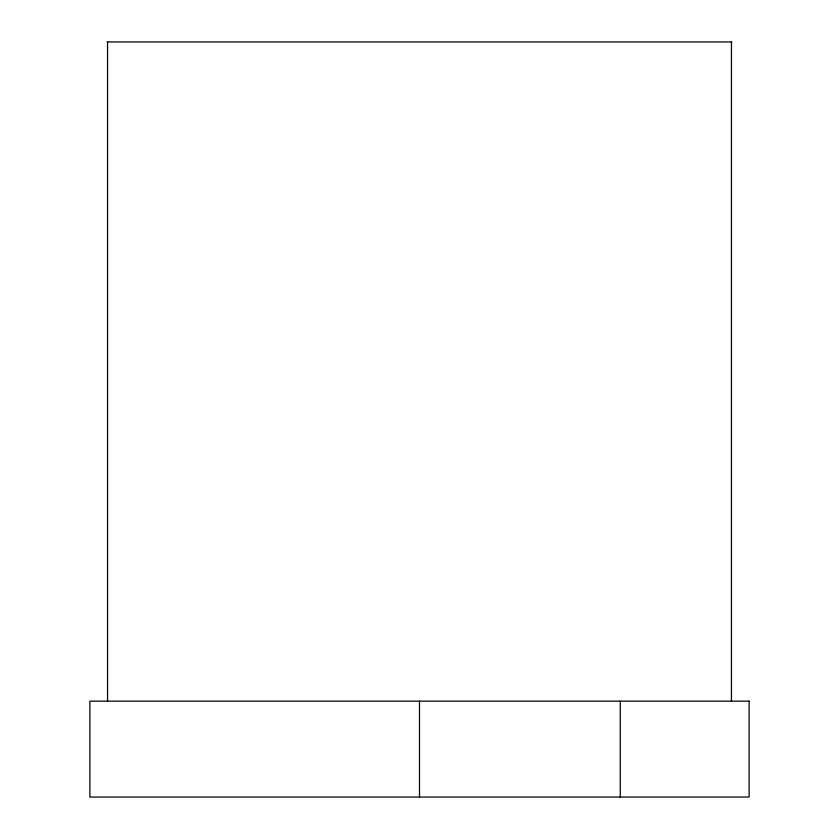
<?xml version="1.0" encoding="UTF-8"?>
<svg xmlns="http://www.w3.org/2000/svg" width="839" height="839" viewBox="0 0 839 839"><rect width="100%" height="100%" fill="white"/><g stroke="black" fill="none" stroke-linecap="round" stroke-linejoin="round"><path stroke-width="1.26" d="M107.182 41.95L731.818 41.95M731.451 41.95L731.451 701.163M620.273 701.163L620.273 797.05M419.5 701.163L419.5 797.05M107.549 41.95L107.549 701.163M749.112 701.163L89.888 701.163L89.888 797.05L749.112 797.05L749.112 701.163"/></g></svg>
